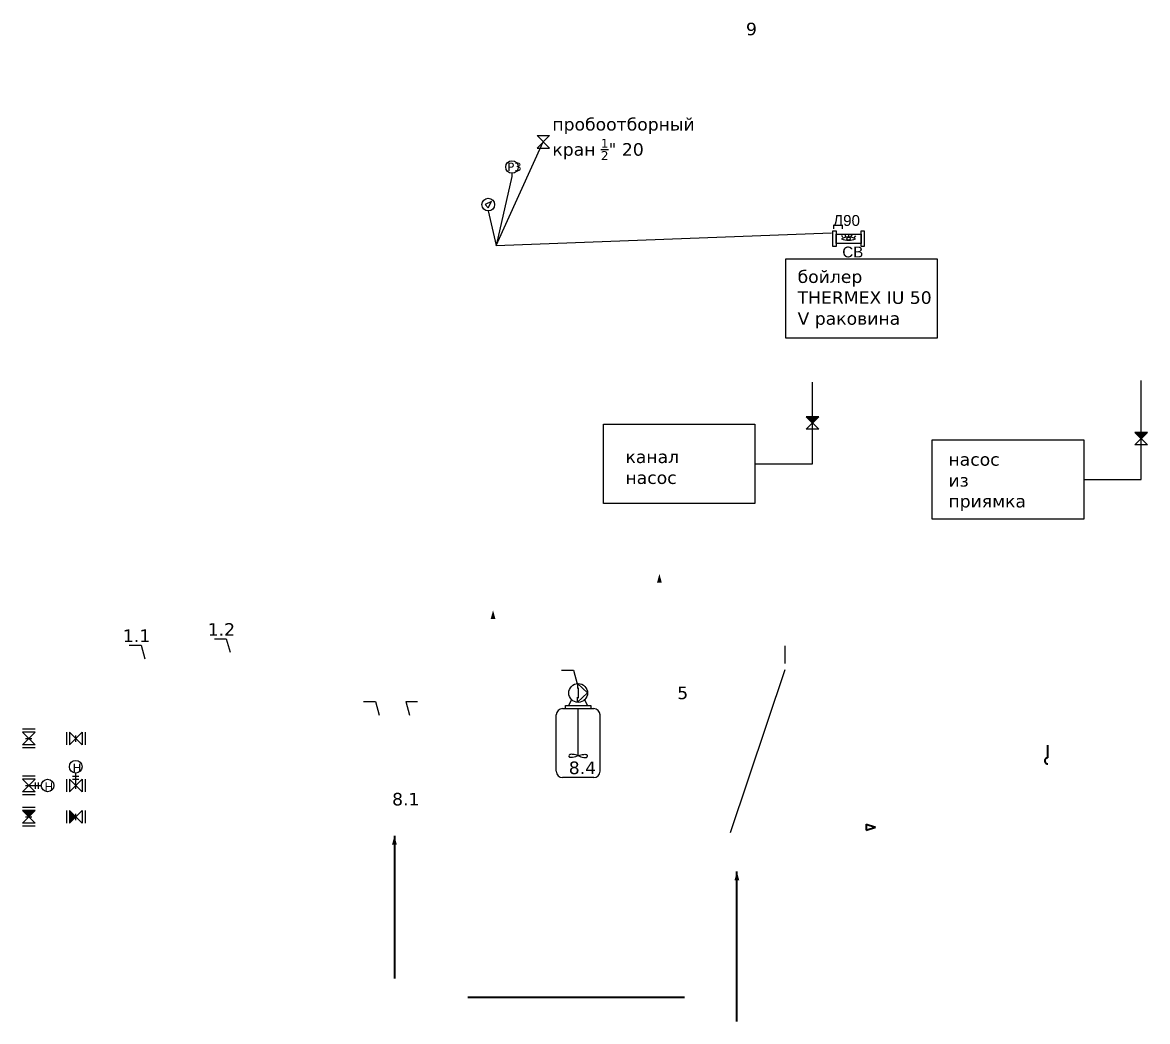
# Model space of a CAD drawing. Header units: millimetres. Extents: x 113402 to 208521, y -93000 to 13484.
# Drawn here: x 151332 to 169294, y -2456 to 13484 of the extents above; entities that cross this region are included whole.
import ezdxf

# ---------------------------------------------------------------- set-up
doc = ezdxf.new("R2010")
doc.units = ezdxf.units.MM
doc.layers.add('1', color=7, linetype='Continuous')
doc.layers.add('2', color=7, linetype='Continuous')
for name, color, linetype, lineweight in [('В40', 142, 'Continuous', 40), ('В90', 120, 'Continuous', 40), ('Р1', 202, 'Continuous', 40)]:
    doc.layers.add(name, color=color, linetype=linetype, lineweight=lineweight)
doc.layers.add('Р2', color=7, linetype='Continuous', lineweight=40, true_color=0x991b1e)
doc.layers.add('Р3', color=7, linetype='Continuous', lineweight=40, true_color=0xd19cc7)
doc.styles.get("Standard").update_dxf_attribs({"font": 'arial.ttf'})

msp = doc.modelspace()

# ---------------------------------------------------------------- hatches: boundary and pattern name
h = msp.add_hatch(color=256)
h.dxf.hatch_style = 1
h.paths.add_polyline_path([(164044, 7194), (163844, 7194), (163944, 7094)])
h = msp.add_hatch(color=256)
h.dxf.hatch_style = 1
h.paths.add_polyline_path([(169294, 6944), (169094, 6944), (169194, 6844)])
h = msp.add_hatch(color=256)
h.dxf.hatch_style = 1
h.paths.add_polyline_path([(151532, 909), (151332, 909), (151432, 809)])
h = msp.add_hatch(color=256)
h.dxf.hatch_style = 1
h.paths.add_polyline_path([(152082, 909), (152082, 709), (152182, 809)])

# ---------------------------------------------------------------- linework, layer by layer
for p, q in [((159547, 11679), (159747, 11679)), ((159747, 11679), (159547, 11479)), ((159547, 11679), (159747, 11479)), ((159547, 11479), (159747, 11479)), ((159147, 11029), (158897, 9929)), ((159147, 11079), (159147, 11029)), ((158818, 10629), (158718, 10579)), ((158768, 10529), (158818, 10629)), ((158768, 10529), (158818, 10629)), ((158818, 10629), (158818, 10629)), ((158718, 10579), (158768, 10529)), ((158768, 10479), (158897, 9929)), ((158897, 9929), (164247, 10129)), ((163944, 6443), (163944, 7746)), ((169194, 6193), (169194, 7773)), ((164044, 7194), (163844, 7194)), ((163844, 6994), (164044, 7194)), ((164044, 6994), (163844, 7194)), ((164044, 6994), (163844, 6994)), ((169294, 6944), (169094, 6944)), ((169094, 6744), (169294, 6944)), ((169294, 6744), (169094, 6944)), ((169294, 6744), (169094, 6744)), ((163026, 6443), (163944, 6443)), ((168276, 6193), (169194, 6193)), ((163510, 3259), (163510, 3536)), ((162634, 558), (163510, 3159)), ((159954, 2536), (160454, 2536)), ((160004, 2536), (160004, 2586)), ((160004, 2586), (160404, 2586)), ((160054, 2586), (160104, 2686)), ((160204, 1786), (160204, 2536)), ((160354, 2586), (160304, 2686)), ((160404, 2586), (160404, 2536)), ((159854, 1536), (159854, 2436)), ((160554, 1536), (160554, 2436)), ((151532, 2209), (151332, 2209)), ((151532, 2159), (151332, 2159)), ((151332, 2159), (151532, 1959)), ((151532, 2159), (151332, 1959)), ((152032, 2159), (152032, 1959)), ((152082, 2159), (152082, 1959)), ((152082, 1959), (152282, 2159)), ((152082, 2159), (152282, 1959)), ((152282, 2159), (152282, 1959)), ((152332, 2159), (152332, 1959)), ((151382, 2059), (151482, 2059)), ((152182, 2009), (152182, 2109)), ((151532, 1959), (151332, 1959)), ((151532, 1909), (151332, 1909)), ((151532, 1459), (151332, 1459)), ((152132, 1459), (152232, 1459)), ((152182, 1259), (152182, 1509)), ((151532, 1409), (151332, 1409)), ((151332, 1409), (151532, 1209)), ((151532, 1409), (151332, 1209)), ((151382, 1309), (151632, 1309)), ((151532, 1359), (151532, 1259)), ((151582, 1359), (151582, 1259)), ((152032, 1409), (152032, 1209)), ((152082, 1409), (152082, 1209)), ((152082, 1209), (152282, 1409)), ((152082, 1409), (152282, 1209)), ((152132, 1409), (152232, 1409)), ((152282, 1409), (152282, 1209)), ((152332, 1409), (152332, 1209)), ((160454, 1436), (159954, 1436)), ((151532, 1209), (151332, 1209)), ((151532, 1159), (151332, 1159)), ((151532, 959), (151332, 959)), ((151532, 909), (151332, 909)), ((151332, 909), (151532, 709)), ((151532, 909), (151332, 709)), ((152032, 909), (152032, 709)), ((152082, 909), (152082, 709)), ((152082, 709), (152282, 909)), ((152082, 909), (152282, 709)), ((152282, 909), (152282, 709)), ((152332, 909), (152332, 709)), ((151382, 809), (151482, 809)), ((152182, 759), (152182, 859)), ((151532, 709), (151332, 709)), ((151532, 659), (151332, 659))]:
    msp.add_line(p, q)
at = {"ltscale": 0.166667}
msp.add_line((159938, 3149), (160128, 3149), dxfattribs=at)
at = {"ltscale": 0.4}
msp.add_line((160128, 3149), (160187, 2933), dxfattribs=at)
at = {"ltscale": 10}
for p, q in [((160354, 2786), (160193, 2936)), ((160193, 2936), (160193, 2856)), ((160354, 2786), (160193, 2637)), ((160193, 2637), (160193, 2718)), ((160204, 2867), (160204, 2706))]:
    msp.add_line(p, q, dxfattribs=at)
for points in [[(163517, 9711), (165936, 9711), (165936, 8448), (163517, 8448)], [(160607, 7074), (163026, 7074), (163026, 5811), (160607, 5811)], [(165857, 6824), (168276, 6824), (168276, 5561), (165857, 5561)]]:
    msp.add_lwpolyline(points, close=True)
for centre, radius in [((159147, 11179), 100), ((158768, 10579), 100), ((160204, 2786), 150), ((152182, 1609), 100), ((151732, 1309), 100)]:
    msp.add_circle(centre, radius)
for centre, start, end in [((159954, 2436), 90, 180), ((160454, 2436), 0, 90), ((159954, 1536), 180, 270), ((160454, 1536), 270, 0)]:
    msp.add_arc(centre, 100, start, end)
at = {"ltscale": 50}
for centre, start, end in [((160074, 1781), 144.6538, 215.3462), ((160335, 1781), 324.6538, 35.3462)]:
    msp.add_arc(centre, 19, start, end, dxfattribs=at)
for points in [[(160204, 1786), (160115, 1806), (160060, 1795), (160058, 1792)], [(160204, 1786), (160293, 1806), (160348, 1795), (160350, 1792)], [(160204, 1786), (160115, 1756), (160060, 1767), (160058, 1770)], [(160204, 1786), (160293, 1756), (160348, 1767), (160350, 1770)]]:
    msp.add_spline(points, degree=3, dxfattribs=at)
at = {"layer": '1'}
for p, q in [((158897, 9929), (159647, 11579)), ((164432, 10053), (164414, 10088)), ((164475, 10063), (164465, 10101)), ((164521, 10109), (164521, 10059)), ((164558, 10062), (164577, 10096)), ((164612, 10047), (164636, 10081))]:
    msp.add_line(p, q, dxfattribs=at)
at = {"layer": '1', "ltscale": 0.166667}
for p, q in [((154396, 3652), (154586, 3652)), ((153037, 3549), (153227, 3549)), ((156777, 2649), (156967, 2649)), ((157451, 2649), (157641, 2649))]:
    msp.add_line(p, q, dxfattribs=at)
at = {"layer": '1', "ltscale": 0.4}
for p, q in [((154586, 3652), (154645, 3436)), ((153227, 3549), (153286, 3333)), ((156967, 2649), (157026, 2433)), ((157451, 2649), (157510, 2433))]:
    msp.add_line(p, q, dxfattribs=at)
at = {"layer": '1'}
for points in [[(164271, 10159), (164321, 10159), (164321, 9909), (164271, 9909)], [(164321, 10109), (164721, 10109), (164721, 9959), (164321, 9959)], [(164721, 10159), (164771, 10159), (164771, 9909), (164721, 9909)]]:
    msp.add_lwpolyline(points, close=True, dxfattribs=at)
msp.add_circle((164521, 10034), 25, dxfattribs=at)
for centre, radius, start, end in [((164521, 9796), 263, 64.7203, 115.2797), ((164521, 10275), 266, 244.9424, 295.0576)]:
    msp.add_arc(centre, radius, start, end, dxfattribs=at)
at = {"layer": 'В40'}
msp.add_line((167705, 1754), (167705, 1954), dxfattribs=at)
msp.add_arc((167705, 1704), 50, 89.7459, 270.2541, dxfattribs=at)
at = {"layer": 'В90'}
for p, q in [((164800, 695), (164950, 645)), ((164800, 695), (164800, 595)), ((164800, 595), (164950, 645))]:
    msp.add_line(p, q, dxfattribs=at)
at = {"layer": 'Р1'}
msp.add_line((158443, -2068), (161899, -2068), dxfattribs=at)
for points in [[(161501, 4545, 77, 0, 0), (161501, 4686, 0, 0, 0)], [(158845, 3965, 77, 0, 0), (158845, 4106, 0, 0, 0)]]:
    msp.add_lwpolyline(points, format="xyseb", dxfattribs=at)
at = {"layer": 'Р2'}
msp.add_line((162738, -2456), (162738, -64), dxfattribs=at)
msp.add_lwpolyline([(162738, -205, 77, 0, 0), (162738, -64, 0, 0, 0)], format="xyseb", dxfattribs=at)
at = {"layer": 'Р3'}
msp.add_line((157270, 506), (157270, -1767), dxfattribs=at)
msp.add_lwpolyline([(157270, 365, 77, 0, 0), (157270, 506, 0, 0, 0)], format="xyseb", dxfattribs=at)

# ---------------------------------------------------------------- texts
at = {"ltscale": 15, "insert": (160054, 1692), "char_height": 200, "width": 285.44, "attachment_point": 1}
msp.add_mtext('{\\fVerdana|b0|i0|c204|p34;8.4}', dxfattribs=at)
at = {"layer": '1', "ltscale": 15, "char_height": 200, "attachment_point": 1}
for s, insert, width in [('{\\fVerdana|b0|i0|c204|p34;9}', (162883, 13481), 285.44), ('\\A1;{\\fVerdana|b0|i0|c204|p34;пробоотборный кран \\H0.7x;\\S1/2;\\H1.42857x;" 20}', (159792, 11961), 1728.75), ('{\\fVerdana|b0|i0|c204|p34;бойлер\\fVerdana|b0|i0|c0|p34;\\PTHERMEX IU 50 V\\fVerdana|b0|i0|c204|p34; раковина}', (163707, 9529), 2330.68), ('{\\fVerdana|b0|i0|c204|p34;канал насос}', (160959, 6655), 285.44), ('{\\fVerdana|b0|i0|c204|p34;насос\\fVerdana|b0|i0|c0|p34;\\P\\fVerdana|b0|i0|c204|p34;из приямка}', (166116, 6613), 285.44), ('{\\fVerdana|b0|i0|c204|p34;1.1}', (152935, 3800), 285.44), ('{\\fVerdana|b0|i0|c204|p34;1.2}', (154289, 3900), 285.44), ('{\\fVerdana|b0|i0|c204|p34;5}', (161785, 2888), 285.44), ('{\\fVerdana|b0|i0|c204|p34;8.1}', (157233, 1192), 285.44)]:
    msp.add_mtext(s, dxfattribs=dict(at, insert=insert, width=width))
at = {"layer": '1', "char_height": 172.8, "attachment_point": 1}
for s, insert in [('Д90', (164271, 10412)), ('СВ', (164421, 9909))]:
    msp.add_mtext_dynamic_manual_height_columns(s, width=11.42, gutter_width=11.2, heights=[0], dxfattribs=dict(at, insert=insert))
at = {"layer": '2', "ltscale": 15, "char_height": 134.4, "width": 274.02, "attachment_point": 1}
for s, insert in [('{\\fVerdana|b0|i0|c204|p34;Р3}', (159073, 11248)), ('{\\fVerdana|b0|i0|c204|p34;Н}', (152132, 1659)), ('{\\fVerdana|b0|i0|c204|p34;Н}', (151682, 1359))]:
    msp.add_mtext(s, dxfattribs=dict(at, insert=insert))

doc.saveas('drawing.dxf')
